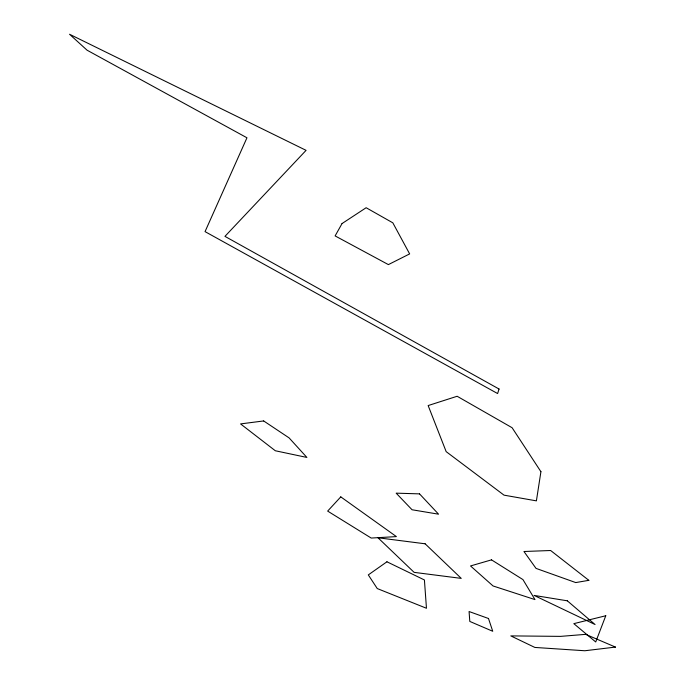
<?xml version="1.0" encoding="UTF-8"?>
<svg xmlns="http://www.w3.org/2000/svg" width="685" height="685" viewBox="0 0 685 685"><rect width="100%" height="100%" fill="white"/><g stroke="black" fill="none" stroke-linecap="round" stroke-linejoin="round"><path stroke-width="1.03" d="M540.919 471.7L536.398 500.863L504.023 495.152L446.166 451.638L428.151 405.563L457.135 396.264L512.106 427.723L540.919 471.7M499.057 389.02L497.61 393.55L205.046 231.624L246.96 137.788L87.046 50.176L69.545 34.25L306.075 150.349L224.945 236.368L499.057 389.02M605.771 615.755L595.719 641.965L573.824 623.65L605.771 615.755M342.046 223.558L335.119 235.914L388.386 264.607L409.647 253.904L392.83 222.831L366.141 207.726L342.046 223.558M340.779 496.873L327.661 511.096L371.201 538.059L396.409 536.603L340.779 496.873M386.939 561.786L368.307 574.895L377.264 588.561L426.464 608.263L424.417 579.964L386.939 561.786M491.513 559.859L470.526 565.947L493.046 585.958L534.985 599.598L522.955 579.596L491.513 559.859M588.843 580.332L575.734 582.575L536.021 568.387L523.956 551.502L550.637 550.509L588.843 580.332M263.665 420.941L240.555 423.912L275.319 450.756L306.906 457.443L289.079 437.878L263.665 420.941M615.455 647.085L584.862 650.75L534.857 647.436L510.804 635.894L560.604 636.374L585.666 634.353L615.455 647.085M419.537 493.876L396.161 493.157L412.053 509.76L438.571 514.187L419.537 493.876M425.128 543.796L377.983 537.768L414.117 572.36L461.262 578.388L425.128 543.796M567.317 600.813L534.077 595.402L595.059 624.523L567.317 600.813M488.491 618.504L469.079 611.525L469.799 621.432L492.738 631.27L488.491 618.504"/></g></svg>
